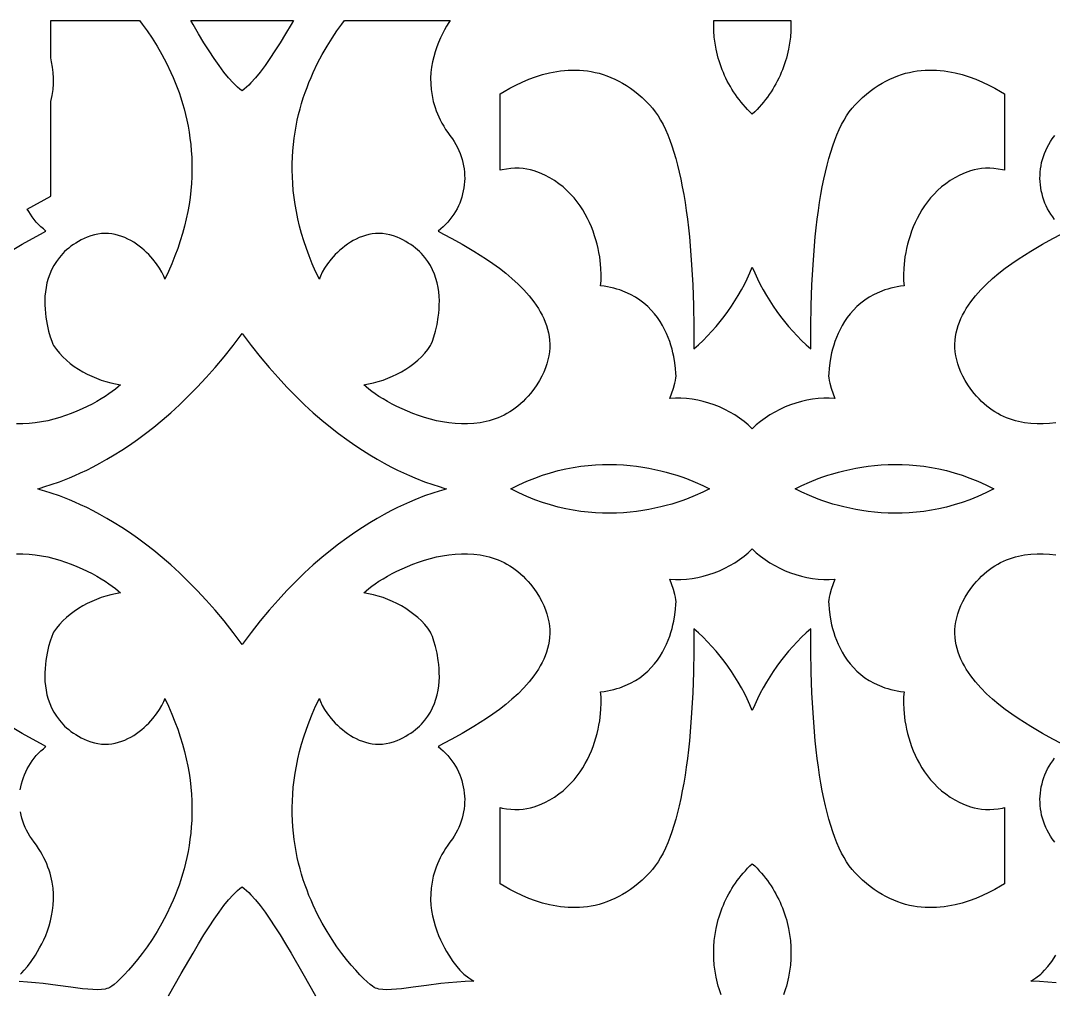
# Model space of a CAD drawing. Extents: x -350 to 350, y -780 to 780.
# Drawn here: x -57.4 to 23.6, y 76.7 to 152.9 of the extents above; entities that cross this region are included whole.
import ezdxf

# ---------------------------------------------------------------- set-up
doc = ezdxf.new("R2010")
doc.units = 0
doc.layers.add('LAYER_1', color=18, linetype='CONTINUOUS')

msp = doc.modelspace()

# ---------------------------------------------------------------- linework, layer by layer
at = {"layer": 'LAYER_1'}
for points in [[(-58.165, 134.875), (-57.244, 135.413), (-56.441, 135.857), (-55.802, 136.204), (-55.374, 136.45), (-55.58, 136.615), (-55.776, 136.789), (-55.961, 136.97), (-56.136, 137.158), (-56.301, 137.354), (-56.454, 137.556), (-56.597, 137.764), (-56.729, 137.978), (-56.836, 138.17), (-55, 139.195), (-55, 146.575), (-54.993, 146.6), (-54.891, 147.07), (-54.823, 147.533), (-54.789, 147.988), (-54.785, 148.434), (-54.809, 148.871), (-54.858, 149.297), (-54.93, 149.711), (-55, 150.016), (-55, 152.937), (-48.037, 152.937), (-47.822, 152.66), (-47.438, 152.132), (-47.052, 151.562), (-46.668, 150.95), (-46.291, 150.297), (-45.925, 149.605), (-45.575, 148.873), (-45.408, 148.493), (-45.246, 148.104), (-45.091, 147.705), (-44.943, 147.298), (-44.803, 146.881), (-44.671, 146.456), (-44.548, 146.021), (-44.434, 145.578), (-44.33, 145.127), (-44.236, 144.667), (-44.154, 144.199), (-44.084, 143.723), (-44.026, 143.239), (-43.98, 142.747), (-43.949, 142.247), (-43.931, 141.739), (-43.929, 141.224), (-43.941, 140.702), (-43.97, 140.172), (-44.015, 139.635), (-44.077, 139.09), (-44.157, 138.539), (-44.255, 137.981), (-44.372, 137.417), (-44.508, 136.845), (-44.664, 136.268), (-44.842, 135.684), (-45.04, 135.093), (-45.26, 134.497), (-45.503, 133.895), (-45.768, 133.286), (-46.058, 132.672), (-46.093, 132.794), (-46.143, 132.927), (-46.281, 133.222), (-46.469, 133.547), (-46.705, 133.892), (-46.985, 134.248), (-47.307, 134.603), (-47.483, 134.778), (-47.668, 134.949), (-47.861, 135.115), (-48.063, 135.274), (-48.274, 135.427), (-48.492, 135.57), (-48.717, 135.704), (-48.95, 135.826), (-49.189, 135.936), (-49.434, 136.033), (-49.685, 136.114), (-49.942, 136.179), (-50.204, 136.227), (-50.471, 136.256), (-50.742, 136.265), (-51.017, 136.253), (-51.296, 136.218), (-51.578, 136.16), (-51.863, 136.077), (-52.151, 135.967), (-52.387, 135.862), (-52.613, 135.75), (-52.829, 135.634), (-53.033, 135.512), (-53.228, 135.386), (-53.413, 135.256), (-53.588, 135.121), (-53.754, 134.982), (-53.91, 134.839), (-54.058, 134.692), (-54.326, 134.389), (-54.561, 134.075), (-54.765, 133.75), (-54.938, 133.416), (-55.083, 133.076), (-55.202, 132.731), (-55.297, 132.383), (-55.369, 132.034), (-55.419, 131.685), (-55.451, 131.339), (-55.465, 130.996), (-55.464, 130.659), (-55.449, 130.329), (-55.421, 130.009), (-55.384, 129.7), (-55.285, 129.122), (-55.167, 128.608), (-55.043, 128.174), (-54.928, 127.834), (-54.837, 127.6), (-54.783, 127.489), (-54.562, 127.178), (-54.32, 126.882), (-54.057, 126.601), (-53.775, 126.336), (-53.477, 126.085), (-53.163, 125.85), (-52.836, 125.631), (-52.496, 125.427), (-52.146, 125.24), (-51.788, 125.069), (-51.422, 124.915), (-51.051, 124.777), (-50.676, 124.657), (-50.299, 124.553), (-49.921, 124.467), (-49.545, 124.398), (-49.723, 124.236), (-49.933, 124.062), (-50.173, 123.88), (-50.44, 123.689), (-50.735, 123.494), (-51.053, 123.296), (-51.395, 123.096), (-51.759, 122.897), (-52.142, 122.702), (-52.543, 122.511), (-52.961, 122.328), (-53.394, 122.153), (-53.84, 121.99), (-54.297, 121.84), (-54.765, 121.706), (-55.24, 121.588), (-55.722, 121.49), (-56.209, 121.413), (-56.699, 121.36), (-57.19, 121.332), (-57.682, 121.332)], [(23.701, 137.354), (23.548, 137.556), (23.405, 137.764), (23.273, 137.978), (23.151, 138.197), (23.041, 138.421), (22.942, 138.649), (22.853, 138.881), (22.776, 139.116), (22.71, 139.355), (22.656, 139.596), (22.612, 139.84), (22.58, 140.085), (22.56, 140.332), (22.551, 140.579), (22.554, 140.827), (22.568, 141.075), (22.594, 141.322), (22.632, 141.569), (22.682, 141.815), (22.743, 142.058), (22.817, 142.3), (22.903, 142.539), (23, 142.775), (23.111, 143.008), (23.233, 143.236), (23.368, 143.461), (23.515, 143.681), (23.704, 143.928)], [(23.793, 121.413), (23.303, 121.36), (22.812, 121.332), (22.32, 121.332), (21.83, 121.361), (21.344, 121.422), (21.103, 121.465), (20.863, 121.517), (20.625, 121.577), (20.388, 121.647), (20.154, 121.726), (19.922, 121.815), (19.693, 121.913), (19.466, 122.022), (19.243, 122.142), (19.022, 122.272), (18.805, 122.413), (18.591, 122.565), (18.381, 122.729), (18.175, 122.905), (17.973, 123.092), (17.776, 123.292), (17.583, 123.504), (17.395, 123.729), (17.133, 124.071), (16.899, 124.41), (16.691, 124.745), (16.508, 125.076), (16.35, 125.405), (16.217, 125.729), (16.107, 126.05), (16.02, 126.367), (15.955, 126.681), (15.911, 126.99), (15.887, 127.296), (15.884, 127.598), (15.899, 127.896), (15.933, 128.19), (15.985, 128.479), (16.053, 128.765), (16.137, 129.047), (16.237, 129.324), (16.352, 129.597), (16.48, 129.865), (16.622, 130.13), (16.776, 130.39), (16.942, 130.645), (17.118, 130.896), (17.306, 131.142), (17.502, 131.383), (17.708, 131.62), (17.921, 131.852), (18.37, 132.302), (18.841, 132.732), (19.331, 133.142), (19.832, 133.531), (20.339, 133.899), (20.846, 134.247), (21.347, 134.572), (21.837, 134.875), (22.758, 135.413), (23.561, 135.857), (24.2, 136.204)], [(-57.682, 111.169), (-57.19, 111.169), (-56.699, 111.141), (-56.209, 111.088), (-55.722, 111.011), (-55.24, 110.913), (-54.765, 110.796), (-54.297, 110.661), (-53.84, 110.511), (-53.394, 110.348), (-52.961, 110.173), (-52.543, 109.99), (-52.142, 109.799), (-51.759, 109.604), (-51.395, 109.405), (-51.053, 109.206), (-50.735, 109.007), (-50.44, 108.812), (-50.173, 108.622), (-49.933, 108.439), (-49.723, 108.265), (-49.545, 108.103), (-49.921, 108.034), (-50.299, 107.948), (-50.676, 107.845), (-51.051, 107.724), (-51.422, 107.586), (-51.788, 107.432), (-52.146, 107.261), (-52.496, 107.074), (-52.836, 106.871), (-53.163, 106.651), (-53.477, 106.416), (-53.775, 106.166), (-54.057, 105.9), (-54.32, 105.619), (-54.562, 105.323), (-54.783, 105.013), (-54.837, 104.901), (-54.928, 104.668), (-55.043, 104.327), (-55.167, 103.893), (-55.285, 103.38), (-55.384, 102.801), (-55.421, 102.492), (-55.449, 102.172), (-55.464, 101.842), (-55.465, 101.505), (-55.451, 101.163), (-55.419, 100.816), (-55.369, 100.467), (-55.297, 100.118), (-55.202, 99.77), (-55.083, 99.425), (-54.938, 99.085), (-54.765, 98.752), (-54.561, 98.427), (-54.326, 98.112), (-54.058, 97.809), (-53.91, 97.662), (-53.754, 97.52), (-53.588, 97.381), (-53.413, 97.246), (-53.228, 97.115), (-53.033, 96.989), (-52.829, 96.867), (-52.613, 96.751), (-52.387, 96.64), (-52.151, 96.534), (-51.863, 96.425), (-51.578, 96.341), (-51.296, 96.283), (-51.017, 96.248), (-50.742, 96.236), (-50.471, 96.245), (-50.204, 96.274), (-49.942, 96.322), (-49.685, 96.387), (-49.434, 96.469), (-49.189, 96.565), (-48.95, 96.675), (-48.717, 96.797), (-48.492, 96.931), (-48.274, 97.075), (-48.063, 97.227), (-47.861, 97.387), (-47.668, 97.553), (-47.483, 97.724), (-47.307, 97.898), (-46.985, 98.254), (-46.705, 98.609), (-46.469, 98.954), (-46.281, 99.279), (-46.143, 99.574), (-46.093, 99.707), (-46.058, 99.829), (-45.768, 99.215), (-45.503, 98.607), (-45.26, 98.004), (-45.04, 97.408), (-44.842, 96.818), (-44.664, 96.234), (-44.508, 95.656), (-44.372, 95.085), (-44.255, 94.52), (-44.157, 93.962), (-44.077, 93.411), (-44.015, 92.867), (-43.97, 92.33), (-43.941, 91.8), (-43.929, 91.277), (-43.931, 90.762), (-43.949, 90.255), (-43.98, 89.755), (-44.026, 89.262), (-44.084, 88.778), (-44.154, 88.302), (-44.236, 87.834), (-44.33, 87.374), (-44.434, 86.923), (-44.548, 86.48), (-44.671, 86.046), (-44.803, 85.62), (-44.943, 85.204), (-45.091, 84.796), (-45.246, 84.397), (-45.408, 84.008), (-45.575, 83.628), (-45.925, 82.897), (-46.291, 82.204), (-46.668, 81.551), (-47.052, 80.939), (-47.438, 80.369), (-47.822, 79.841), (-48.198, 79.357), (-48.561, 78.918), (-48.908, 78.524), (-49.233, 78.176), (-49.532, 77.876), (-49.799, 77.625), (-50.031, 77.423), (-50.222, 77.271), (-50.367, 77.17), (-50.463, 77.122), (-50.593, 77.085), (-50.731, 77.056), (-51.028, 77.017), (-51.356, 77.004), (-51.712, 77.012), (-52.097, 77.038), (-52.511, 77.08), (-53.423, 77.198), (-54.448, 77.34), (-55.582, 77.483), (-56.189, 77.547), (-56.824, 77.603), (-57.485, 77.645)], [(24.2, 96.298), (23.561, 96.644), (22.758, 97.088), (21.837, 97.626), (21.347, 97.93), (20.846, 98.255), (20.339, 98.602), (19.832, 98.97), (19.331, 99.36), (18.841, 99.77), (18.37, 100.2), (17.921, 100.649), (17.708, 100.881), (17.502, 101.118), (17.306, 101.36), (17.118, 101.606), (16.942, 101.856), (16.776, 102.112), (16.622, 102.372), (16.48, 102.636), (16.352, 102.904), (16.237, 103.177), (16.137, 103.455), (16.053, 103.736), (15.985, 104.022), (15.933, 104.312), (15.899, 104.606), (15.884, 104.903), (15.887, 105.205), (15.911, 105.511), (15.955, 105.821), (16.02, 106.134), (16.107, 106.451), (16.217, 106.772), (16.35, 107.097), (16.508, 107.425), (16.691, 107.757), (16.899, 108.092), (17.133, 108.43), (17.395, 108.772), (17.583, 108.997), (17.776, 109.21), (17.973, 109.409), (18.175, 109.597), (18.381, 109.772), (18.591, 109.936), (18.805, 110.088), (19.022, 110.229), (19.243, 110.36), (19.466, 110.479), (19.693, 110.588), (19.922, 110.687), (20.154, 110.775), (20.388, 110.855), (20.625, 110.924), (20.863, 110.985), (21.103, 111.036), (21.344, 111.079), (21.83, 111.14), (22.32, 111.169), (22.812, 111.169), (23.303, 111.141), (23.793, 111.088)], [(-57.39, 92.662), (-57.346, 92.905), (-57.292, 93.146), (-57.226, 93.385), (-57.149, 93.621), (-57.06, 93.853), (-56.961, 94.081), (-56.851, 94.305), (-56.729, 94.524), (-56.597, 94.737), (-56.454, 94.946), (-56.301, 95.148), (-56.136, 95.343), (-55.961, 95.532), (-55.776, 95.713), (-55.58, 95.886), (-55.374, 96.051), (-55.802, 96.298), (-56.441, 96.644), (-57.244, 97.088), (-58.165, 97.626)], [(23.704, 88.573), (23.515, 88.821), (23.368, 89.04), (23.233, 89.265), (23.111, 89.494), (23, 89.726), (22.903, 89.962), (22.817, 90.201), (22.743, 90.443), (22.682, 90.687), (22.632, 90.932), (22.594, 91.179), (22.568, 91.426), (22.554, 91.674), (22.551, 91.922), (22.56, 92.17), (22.58, 92.416), (22.612, 92.662), (22.656, 92.905), (22.71, 93.146), (22.776, 93.385), (22.853, 93.621), (22.942, 93.853), (23.041, 94.081), (23.151, 94.305), (23.273, 94.524), (23.405, 94.737), (23.548, 94.946), (23.701, 95.148)], [(-57.375, 78.219), (-57.273, 78.316), (-57.085, 78.521), (-56.831, 78.827), (-56.531, 79.226), (-56.204, 79.712), (-56.036, 79.986), (-55.87, 80.278), (-55.706, 80.589), (-55.548, 80.917), (-55.398, 81.262), (-55.259, 81.623), (-55.133, 81.998), (-55.023, 82.388), (-54.93, 82.79), (-54.858, 83.205), (-54.809, 83.631), (-54.785, 84.067), (-54.789, 84.513), (-54.823, 84.968), (-54.891, 85.431), (-54.993, 85.901), (-55.058, 86.138), (-55.133, 86.377), (-55.219, 86.617), (-55.314, 86.859), (-55.42, 87.101), (-55.537, 87.345), (-55.665, 87.589), (-55.805, 87.834), (-55.957, 88.08), (-56.121, 88.327), (-56.298, 88.573), (-56.487, 88.821), (-56.634, 89.04), (-56.769, 89.265), (-56.891, 89.494), (-57.002, 89.726), (-57.099, 89.962), (-57.185, 90.201), (-57.259, 90.443), (-57.32, 90.687), (-57.37, 90.932)], [(-2.448, 76.602), (-2.528, 76.83), (-2.602, 77.06), (-2.67, 77.291), (-2.732, 77.523), (-2.788, 77.756), (-2.838, 77.991), (-2.921, 78.463), (-2.98, 78.937), (-3.015, 79.414), (-3.027, 79.892), (-3.015, 80.369), (-2.98, 80.846), (-2.921, 81.321), (-2.838, 81.793), (-2.732, 82.261), (-2.67, 82.493), (-2.602, 82.724), (-2.528, 82.953), (-2.448, 83.181), (-2.362, 83.408), (-2.271, 83.632), (-2.173, 83.854), (-2.07, 84.075), (-1.96, 84.293), (-1.845, 84.509), (-1.724, 84.723), (-1.597, 84.934), (-1.464, 85.142), (-1.325, 85.348), (-1.18, 85.551), (-1.029, 85.75), (-0.872, 85.947), (-0.71, 86.14), (-0.541, 86.33), (-0.367, 86.517), (-0.187, 86.7), (0, 86.879), (0.187, 86.7), (0.367, 86.517), (0.541, 86.33), (0.71, 86.14), (0.872, 85.947), (1.029, 85.75), (1.18, 85.551), (1.325, 85.348), (1.464, 85.142), (1.597, 84.934), (1.724, 84.723), (1.845, 84.509), (1.96, 84.293), (2.07, 84.075), (2.173, 83.854), (2.271, 83.632), (2.362, 83.408), (2.448, 83.181), (2.528, 82.953), (2.602, 82.724), (2.67, 82.493), (2.732, 82.261), (2.838, 81.793), (2.921, 81.321), (2.98, 80.846), (3.015, 80.369), (3.027, 79.892), (3.015, 79.414), (2.98, 78.937), (2.921, 78.463), (2.838, 77.991), (2.788, 77.756), (2.732, 77.523), (2.67, 77.291), (2.602, 77.06), (2.528, 76.83), (2.448, 76.602)], [(-45.761, 76.513), (-44.769, 78.268), (-43.848, 79.866), (-43.412, 80.602), (-42.99, 81.294), (-42.581, 81.94), (-42.184, 82.539), (-41.799, 83.09), (-41.424, 83.591), (-41.058, 84.04), (-40.699, 84.436), (-40.523, 84.614), (-40.348, 84.778), (-40.174, 84.928), (-40.001, 85.064), (-39.828, 84.928), (-39.654, 84.778), (-39.479, 84.614), (-39.303, 84.436), (-38.944, 84.04), (-38.578, 83.591), (-38.203, 83.09), (-37.818, 82.539), (-37.421, 81.94), (-37.012, 81.294), (-36.59, 80.602), (-36.154, 79.866), (-35.233, 78.268), (-34.241, 76.513)], [(23.813, 77.547), (23.178, 77.603), (22.517, 77.645), (21.83, 77.673), (22.234, 77.94), (22.627, 78.219), (22.729, 78.316), (22.917, 78.521), (23.171, 78.827), (23.471, 79.226), (23.798, 79.712)]]:
    msp.add_lwpolyline(points, dxfattribs=at)
for points in [[(-36.154, 152.635), (-36.59, 151.9), (-37.012, 151.208), (-37.421, 150.562), (-37.818, 149.962), (-38.203, 149.411), (-38.578, 148.911), (-38.944, 148.461), (-39.303, 148.065), (-39.479, 147.887), (-39.654, 147.723), (-39.828, 147.573), (-40.001, 147.438), (-40.174, 147.573), (-40.348, 147.723), (-40.523, 147.887), (-40.699, 148.065), (-41.058, 148.461), (-41.424, 148.911), (-41.799, 149.411), (-42.184, 149.962), (-42.581, 150.562), (-42.99, 151.208), (-43.412, 151.9), (-43.848, 152.635), (-44.022, 152.937), (-35.98, 152.937)], [(-23.798, 152.789), (-23.966, 152.516), (-24.132, 152.223), (-24.296, 151.912), (-24.454, 151.584), (-24.604, 151.239), (-24.743, 150.878), (-24.869, 150.503), (-24.979, 150.114), (-25.072, 149.711), (-25.144, 149.297), (-25.193, 148.871), (-25.217, 148.434), (-25.213, 147.988), (-25.179, 147.533), (-25.111, 147.07), (-25.009, 146.6), (-24.944, 146.363), (-24.869, 146.124), (-24.783, 145.884), (-24.688, 145.643), (-24.582, 145.4), (-24.465, 145.157), (-24.337, 144.912), (-24.197, 144.667), (-24.045, 144.421), (-23.881, 144.175), (-23.704, 143.928), (-23.515, 143.681), (-23.368, 143.461), (-23.233, 143.236), (-23.111, 143.008), (-23, 142.775), (-22.903, 142.539), (-22.817, 142.3), (-22.743, 142.058), (-22.682, 141.815), (-22.632, 141.569), (-22.594, 141.322), (-22.568, 141.075), (-22.554, 140.827), (-22.551, 140.579), (-22.56, 140.332), (-22.58, 140.085), (-22.612, 139.84), (-22.656, 139.596), (-22.71, 139.355), (-22.776, 139.116), (-22.853, 138.881), (-22.942, 138.649), (-23.041, 138.421), (-23.151, 138.197), (-23.273, 137.978), (-23.405, 137.764), (-23.548, 137.556), (-23.701, 137.354), (-23.866, 137.158), (-24.041, 136.97), (-24.226, 136.789), (-24.422, 136.615), (-24.628, 136.45), (-24.2, 136.204), (-23.561, 135.857), (-22.758, 135.413), (-21.837, 134.875), (-21.347, 134.572), (-20.846, 134.247), (-20.339, 133.899), (-19.832, 133.531), (-19.331, 133.142), (-18.841, 132.732), (-18.37, 132.302), (-17.921, 131.852), (-17.708, 131.62), (-17.502, 131.383), (-17.306, 131.142), (-17.118, 130.896), (-16.942, 130.645), (-16.776, 130.39), (-16.622, 130.13), (-16.48, 129.865), (-16.352, 129.597), (-16.237, 129.324), (-16.137, 129.047), (-16.053, 128.765), (-15.985, 128.479), (-15.933, 128.19), (-15.899, 127.896), (-15.884, 127.598), (-15.887, 127.296), (-15.911, 126.99), (-15.955, 126.681), (-16.02, 126.367), (-16.107, 126.05), (-16.217, 125.729), (-16.35, 125.405), (-16.508, 125.076), (-16.691, 124.745), (-16.899, 124.41), (-17.133, 124.071), (-17.395, 123.729), (-17.583, 123.504), (-17.776, 123.292), (-17.973, 123.092), (-18.175, 122.905), (-18.381, 122.729), (-18.591, 122.565), (-18.805, 122.413), (-19.022, 122.272), (-19.243, 122.142), (-19.466, 122.022), (-19.693, 121.913), (-19.922, 121.815), (-20.154, 121.726), (-20.388, 121.647), (-20.625, 121.577), (-20.863, 121.517), (-21.103, 121.465), (-21.344, 121.422), (-21.83, 121.361), (-22.32, 121.332), (-22.812, 121.332), (-23.303, 121.36), (-23.793, 121.413), (-24.28, 121.49), (-24.762, 121.588), (-25.237, 121.706), (-25.705, 121.84), (-26.162, 121.99), (-26.608, 122.153), (-27.041, 122.328), (-27.459, 122.511), (-27.86, 122.702), (-28.243, 122.897), (-28.607, 123.096), (-28.949, 123.296), (-29.267, 123.494), (-29.562, 123.689), (-29.829, 123.88), (-30.069, 124.062), (-30.279, 124.236), (-30.457, 124.398), (-30.081, 124.467), (-29.703, 124.553), (-29.326, 124.657), (-28.951, 124.777), (-28.58, 124.915), (-28.214, 125.069), (-27.856, 125.24), (-27.506, 125.427), (-27.166, 125.631), (-26.839, 125.85), (-26.525, 126.085), (-26.227, 126.336), (-25.945, 126.601), (-25.682, 126.882), (-25.44, 127.178), (-25.219, 127.489), (-25.165, 127.6), (-25.074, 127.834), (-24.959, 128.174), (-24.835, 128.608), (-24.717, 129.122), (-24.618, 129.7), (-24.581, 130.009), (-24.553, 130.329), (-24.538, 130.659), (-24.537, 130.996), (-24.551, 131.339), (-24.583, 131.685), (-24.633, 132.034), (-24.705, 132.383), (-24.8, 132.731), (-24.919, 133.076), (-25.064, 133.416), (-25.237, 133.75), (-25.441, 134.075), (-25.676, 134.389), (-25.944, 134.692), (-26.092, 134.839), (-26.248, 134.982), (-26.414, 135.121), (-26.589, 135.256), (-26.774, 135.386), (-26.969, 135.512), (-27.173, 135.634), (-27.389, 135.75), (-27.615, 135.862), (-27.851, 135.967), (-28.139, 136.077), (-28.424, 136.16), (-28.706, 136.218), (-28.985, 136.253), (-29.26, 136.265), (-29.531, 136.256), (-29.798, 136.227), (-30.06, 136.179), (-30.317, 136.114), (-30.568, 136.033), (-30.813, 135.936), (-31.052, 135.826), (-31.285, 135.704), (-31.51, 135.57), (-31.728, 135.427), (-31.939, 135.274), (-32.141, 135.115), (-32.334, 134.949), (-32.519, 134.778), (-32.695, 134.603), (-33.017, 134.248), (-33.297, 133.892), (-33.533, 133.547), (-33.721, 133.222), (-33.859, 132.927), (-33.909, 132.794), (-33.944, 132.672), (-34.234, 133.286), (-34.499, 133.895), (-34.742, 134.497), (-34.962, 135.093), (-35.16, 135.684), (-35.338, 136.268), (-35.494, 136.845), (-35.63, 137.417), (-35.747, 137.981), (-35.845, 138.539), (-35.925, 139.09), (-35.987, 139.635), (-36.032, 140.172), (-36.061, 140.702), (-36.073, 141.224), (-36.071, 141.739), (-36.053, 142.247), (-36.022, 142.747), (-35.976, 143.239), (-35.918, 143.723), (-35.848, 144.199), (-35.766, 144.667), (-35.672, 145.127), (-35.568, 145.578), (-35.454, 146.021), (-35.331, 146.456), (-35.199, 146.881), (-35.059, 147.298), (-34.911, 147.705), (-34.756, 148.104), (-34.594, 148.493), (-34.427, 148.873), (-34.077, 149.605), (-33.711, 150.297), (-33.334, 150.95), (-32.95, 151.562), (-32.564, 152.132), (-32.18, 152.66), (-31.965, 152.937), (-23.699, 152.937)], [(3.027, 152.61), (3.015, 152.132), (2.98, 151.655), (2.921, 151.18), (2.838, 150.709), (2.732, 150.241), (2.67, 150.008), (2.602, 149.777), (2.528, 149.548), (2.448, 149.32), (2.362, 149.094), (2.271, 148.869), (2.173, 148.647), (2.07, 148.426), (1.96, 148.208), (1.845, 147.992), (1.724, 147.779), (1.597, 147.568), (1.464, 147.359), (1.325, 147.154), (1.18, 146.951), (1.029, 146.751), (0.872, 146.554), (0.71, 146.361), (0.541, 146.171), (0.367, 145.985), (0.187, 145.802), (0, 145.623), (-0.187, 145.802), (-0.367, 145.985), (-0.541, 146.171), (-0.71, 146.361), (-0.872, 146.554), (-1.029, 146.751), (-1.18, 146.951), (-1.325, 147.154), (-1.464, 147.359), (-1.597, 147.568), (-1.724, 147.779), (-1.845, 147.992), (-1.96, 148.208), (-2.07, 148.426), (-2.173, 148.647), (-2.271, 148.869), (-2.362, 149.094), (-2.448, 149.32), (-2.528, 149.548), (-2.602, 149.777), (-2.67, 150.008), (-2.732, 150.241), (-2.838, 150.709), (-2.921, 151.18), (-2.98, 151.655), (-3.015, 152.132), (-3.027, 152.61), (-3.019, 152.937), (3.019, 152.937)], [(14.142, 149.067), (14.44, 149.055), (14.736, 149.033), (15.029, 149.001), (15.32, 148.959), (15.609, 148.909), (15.894, 148.849), (16.455, 148.707), (17.001, 148.536), (17.531, 148.34), (18.044, 148.124), (18.538, 147.891), (19.01, 147.645), (19.46, 147.391), (19.766, 147.204), (19.766, 141.232), (19.618, 141.261), (19.276, 141.313), (18.938, 141.348), (18.607, 141.366), (18.284, 141.366), (17.971, 141.347), (17.67, 141.308), (17.382, 141.25), (17.108, 141.171), (16.673, 141.009), (16.262, 140.826), (15.872, 140.623), (15.505, 140.4), (15.159, 140.161), (14.834, 139.905), (14.529, 139.635), (14.245, 139.351), (13.979, 139.055), (13.732, 138.749), (13.503, 138.434), (13.292, 138.111), (13.098, 137.782), (12.92, 137.447), (12.758, 137.11), (12.611, 136.77), (12.479, 136.429), (12.362, 136.088), (12.258, 135.75), (12.167, 135.415), (12.088, 135.084), (12.022, 134.76), (11.967, 134.443), (11.923, 134.135), (11.865, 133.551), (11.844, 133.018), (11.856, 132.549), (11.895, 132.154), (11.625, 132.12), (11.363, 132.078), (11.109, 132.028), (10.863, 131.97), (10.625, 131.906), (10.395, 131.835), (9.958, 131.672), (9.55, 131.486), (9.171, 131.277), (8.819, 131.048), (8.494, 130.801), (8.195, 130.537), (7.92, 130.261), (7.669, 129.972), (7.44, 129.674), (7.232, 129.368), (7.045, 129.057), (6.877, 128.743), (6.727, 128.428), (6.595, 128.113), (6.479, 127.802), (6.379, 127.496), (6.292, 127.197), (6.219, 126.908), (6.157, 126.63), (6.067, 126.118), (6.014, 125.677), (5.988, 125.325), (5.982, 125.078), (5.988, 124.954), (6.024, 124.745), (6.07, 124.539), (6.185, 124.13), (6.467, 123.329), (6.035, 123.353), (5.599, 123.351), (5.159, 123.324), (4.719, 123.272), (4.279, 123.196), (3.842, 123.097), (3.409, 122.975), (2.982, 122.83), (2.563, 122.664), (2.154, 122.478), (1.756, 122.271), (1.371, 122.044), (1.002, 121.799), (0.649, 121.536), (0.314, 121.255), (0, 120.957), (-0.314, 121.255), (-0.649, 121.536), (-1.002, 121.799), (-1.371, 122.044), (-1.756, 122.271), (-2.154, 122.478), (-2.563, 122.664), (-2.982, 122.83), (-3.409, 122.975), (-3.842, 123.097), (-4.279, 123.196), (-4.719, 123.272), (-5.159, 123.324), (-5.599, 123.351), (-6.035, 123.353), (-6.467, 123.329), (-6.185, 124.13), (-6.07, 124.539), (-6.024, 124.745), (-5.988, 124.954), (-5.982, 125.078), (-5.988, 125.325), (-6.014, 125.677), (-6.067, 126.118), (-6.157, 126.63), (-6.219, 126.908), (-6.292, 127.197), (-6.379, 127.496), (-6.479, 127.802), (-6.595, 128.113), (-6.727, 128.428), (-6.877, 128.743), (-7.045, 129.057), (-7.232, 129.368), (-7.44, 129.674), (-7.669, 129.972), (-7.92, 130.261), (-8.195, 130.537), (-8.494, 130.801), (-8.819, 131.048), (-9.171, 131.277), (-9.55, 131.486), (-9.958, 131.672), (-10.395, 131.835), (-10.625, 131.906), (-10.863, 131.97), (-11.109, 132.028), (-11.363, 132.078), (-11.625, 132.12), (-11.895, 132.154), (-11.856, 132.549), (-11.844, 133.018), (-11.865, 133.551), (-11.923, 134.135), (-11.967, 134.443), (-12.022, 134.76), (-12.088, 135.084), (-12.167, 135.415), (-12.258, 135.75), (-12.362, 136.088), (-12.479, 136.429), (-12.611, 136.77), (-12.758, 137.11), (-12.92, 137.447), (-13.098, 137.782), (-13.292, 138.111), (-13.503, 138.434), (-13.732, 138.749), (-13.979, 139.055), (-14.245, 139.351), (-14.529, 139.635), (-14.834, 139.905), (-15.159, 140.161), (-15.505, 140.4), (-15.872, 140.623), (-16.262, 140.826), (-16.673, 141.009), (-17.108, 141.171), (-17.382, 141.25), (-17.67, 141.308), (-17.971, 141.347), (-18.284, 141.366), (-18.607, 141.366), (-18.938, 141.348), (-19.276, 141.313), (-19.618, 141.261), (-19.766, 141.232), (-19.766, 147.204), (-19.46, 147.391), (-19.01, 147.645), (-18.538, 147.891), (-18.044, 148.124), (-17.531, 148.34), (-17.001, 148.536), (-16.455, 148.707), (-15.894, 148.849), (-15.609, 148.909), (-15.32, 148.959), (-15.029, 149.001), (-14.736, 149.033), (-14.44, 149.055), (-14.142, 149.067), (-13.842, 149.067), (-13.54, 149.056), (-13.237, 149.033), (-12.933, 148.998), (-12.627, 148.949), (-12.32, 148.887), (-12.013, 148.811), (-11.705, 148.721), (-11.397, 148.615), (-11.089, 148.494), (-10.781, 148.357), (-10.473, 148.204), (-10.166, 148.034), (-9.859, 147.846), (-9.554, 147.641), (-9.249, 147.417), (-8.946, 147.174), (-8.644, 146.912), (-8.345, 146.63), (-8.047, 146.327), (-7.821, 146.072), (-7.604, 145.79), (-7.394, 145.483), (-7.193, 145.15), (-6.999, 144.792), (-6.813, 144.409), (-6.636, 144.002), (-6.466, 143.572), (-6.303, 143.118), (-6.149, 142.641), (-6.001, 142.142), (-5.862, 141.62), (-5.73, 141.077), (-5.605, 140.513), (-5.488, 139.928), (-5.379, 139.322), (-5.276, 138.697), (-5.181, 138.052), (-5.093, 137.388), (-5.012, 136.705), (-4.938, 136.005), (-4.871, 135.286), (-4.759, 133.796), (-4.674, 132.241), (-4.615, 130.623), (-4.584, 128.945), (-4.579, 127.211), (-4.213, 127.541), (-3.856, 127.883), (-3.509, 128.236), (-3.171, 128.6), (-2.844, 128.974), (-2.526, 129.357), (-2.22, 129.75), (-1.924, 130.152), (-1.64, 130.561), (-1.368, 130.979), (-1.107, 131.403), (-0.86, 131.835), (-0.625, 132.272), (-0.403, 132.715), (-0.195, 133.164), (0, 133.617), (0.195, 133.164), (0.403, 132.715), (0.625, 132.272), (0.86, 131.835), (1.107, 131.403), (1.368, 130.979), (1.64, 130.561), (1.924, 130.152), (2.22, 129.75), (2.526, 129.357), (2.844, 128.974), (3.171, 128.6), (3.509, 128.236), (3.856, 127.883), (4.213, 127.541), (4.579, 127.211), (4.584, 128.945), (4.615, 130.623), (4.674, 132.241), (4.759, 133.796), (4.871, 135.286), (4.938, 136.005), (5.012, 136.705), (5.093, 137.388), (5.181, 138.052), (5.276, 138.697), (5.379, 139.322), (5.488, 139.928), (5.605, 140.513), (5.73, 141.077), (5.862, 141.62), (6.001, 142.142), (6.149, 142.641), (6.303, 143.118), (6.466, 143.572), (6.636, 144.002), (6.813, 144.409), (6.999, 144.792), (7.193, 145.15), (7.394, 145.483), (7.604, 145.79), (7.821, 146.072), (8.047, 146.327), (8.345, 146.63), (8.644, 146.912), (8.946, 147.174), (9.249, 147.417), (9.554, 147.641), (9.859, 147.846), (10.166, 148.034), (10.473, 148.204), (10.781, 148.357), (11.089, 148.494), (11.397, 148.615), (11.705, 148.721), (12.013, 148.811), (12.32, 148.887), (12.627, 148.949), (12.933, 148.998), (13.237, 149.033), (13.54, 149.056), (13.842, 149.067)], [(-39.295, 127.495), (-38.589, 126.603), (-37.884, 125.76), (-37.18, 124.963), (-36.481, 124.212), (-35.786, 123.505), (-35.097, 122.841), (-34.416, 122.218), (-33.744, 121.635), (-33.082, 121.091), (-32.432, 120.585), (-31.795, 120.115), (-31.173, 119.679), (-30.566, 119.277), (-29.978, 118.908), (-29.408, 118.569), (-28.858, 118.259), (-28.329, 117.978), (-27.824, 117.724), (-27.343, 117.495), (-26.888, 117.29), (-26.459, 117.108), (-25.69, 116.808), (-25.046, 116.582), (-24.539, 116.422), (-24.179, 116.316), (-23.978, 116.251), (-24.179, 116.185), (-24.539, 116.079), (-25.046, 115.919), (-25.69, 115.694), (-26.459, 115.393), (-26.888, 115.211), (-27.343, 115.007), (-27.824, 114.778), (-28.329, 114.523), (-28.858, 114.242), (-29.408, 113.933), (-29.978, 113.594), (-30.566, 113.224), (-31.173, 112.822), (-31.795, 112.387), (-32.432, 111.917), (-33.082, 111.41), (-33.744, 110.866), (-34.416, 110.284), (-35.097, 109.661), (-35.786, 108.996), (-36.481, 108.289), (-37.18, 107.538), (-37.884, 106.741), (-38.589, 105.898), (-39.295, 105.006), (-40.001, 104.065), (-40.707, 105.006), (-41.413, 105.898), (-42.118, 106.741), (-42.822, 107.538), (-43.521, 108.289), (-44.216, 108.996), (-44.905, 109.661), (-45.586, 110.284), (-46.258, 110.866), (-46.92, 111.41), (-47.57, 111.917), (-48.207, 112.387), (-48.829, 112.822), (-49.436, 113.224), (-50.024, 113.594), (-50.594, 113.933), (-51.144, 114.242), (-51.673, 114.523), (-52.178, 114.778), (-52.659, 115.007), (-53.114, 115.211), (-53.543, 115.393), (-54.312, 115.694), (-54.956, 115.919), (-55.463, 116.079), (-55.823, 116.185), (-56.024, 116.251), (-55.823, 116.316), (-55.463, 116.422), (-54.956, 116.582), (-54.312, 116.808), (-53.543, 117.108), (-53.114, 117.29), (-52.659, 117.495), (-52.178, 117.724), (-51.673, 117.978), (-51.144, 118.259), (-50.594, 118.569), (-50.024, 118.908), (-49.436, 119.277), (-48.829, 119.679), (-48.207, 120.115), (-47.57, 120.585), (-46.92, 121.091), (-46.258, 121.635), (-45.586, 122.218), (-44.905, 122.841), (-44.216, 123.505), (-43.521, 124.212), (-42.822, 124.963), (-42.118, 125.76), (-41.413, 126.603), (-40.707, 127.495), (-40.001, 128.436)], [(-10.642, 118.15), (-10.11, 118.122), (-9.589, 118.078), (-9.081, 118.02), (-8.586, 117.949), (-8.103, 117.866), (-7.635, 117.772), (-7.182, 117.669), (-6.744, 117.558), (-6.322, 117.439), (-5.917, 117.315), (-5.529, 117.186), (-5.16, 117.054), (-4.477, 116.783), (-3.874, 116.513), (-3.356, 116.251), (-3.874, 115.988), (-4.477, 115.718), (-5.16, 115.448), (-5.529, 115.315), (-5.917, 115.186), (-6.322, 115.062), (-6.744, 114.944), (-7.182, 114.832), (-7.635, 114.729), (-8.103, 114.636), (-8.586, 114.553), (-9.081, 114.482), (-9.589, 114.424), (-10.11, 114.38), (-10.642, 114.351), (-11.184, 114.34), (-11.737, 114.346), (-12.299, 114.371), (-12.87, 114.417), (-13.449, 114.483), (-14.036, 114.573), (-14.63, 114.686), (-15.229, 114.825), (-15.834, 114.989), (-16.445, 115.181), (-17.059, 115.402), (-17.677, 115.652), (-18.298, 115.934), (-18.921, 116.251), (-18.298, 116.567), (-17.677, 116.849), (-17.059, 117.099), (-16.445, 117.32), (-15.834, 117.512), (-15.229, 117.677), (-14.63, 117.815), (-14.036, 117.928), (-13.449, 118.018), (-12.87, 118.085), (-12.299, 118.13), (-11.737, 118.155), (-11.184, 118.162)], [(11.737, 118.155), (12.299, 118.13), (12.87, 118.085), (13.449, 118.018), (14.036, 117.928), (14.63, 117.815), (15.229, 117.677), (15.834, 117.512), (16.445, 117.32), (17.059, 117.099), (17.677, 116.849), (18.298, 116.567), (18.921, 116.251), (18.298, 115.934), (17.677, 115.652), (17.059, 115.402), (16.445, 115.181), (15.834, 114.989), (15.229, 114.825), (14.63, 114.686), (14.036, 114.573), (13.449, 114.483), (12.87, 114.417), (12.299, 114.371), (11.737, 114.346), (11.184, 114.34), (10.642, 114.351), (10.11, 114.38), (9.589, 114.424), (9.081, 114.482), (8.586, 114.553), (8.103, 114.636), (7.635, 114.729), (7.182, 114.832), (6.744, 114.944), (6.322, 115.062), (5.917, 115.186), (5.529, 115.315), (5.16, 115.448), (4.477, 115.718), (3.874, 115.988), (3.356, 116.251), (3.874, 116.513), (4.477, 116.783), (5.16, 117.054), (5.529, 117.186), (5.917, 117.315), (6.322, 117.439), (6.744, 117.558), (7.182, 117.669), (7.635, 117.772), (8.103, 117.866), (8.586, 117.949), (9.081, 118.02), (9.589, 118.078), (10.11, 118.122), (10.642, 118.15), (11.184, 118.162)], [(-21.83, 111.14), (-21.344, 111.079), (-21.103, 111.036), (-20.863, 110.985), (-20.625, 110.924), (-20.388, 110.855), (-20.154, 110.775), (-19.922, 110.687), (-19.693, 110.588), (-19.466, 110.479), (-19.243, 110.36), (-19.022, 110.229), (-18.805, 110.088), (-18.591, 109.936), (-18.381, 109.772), (-18.175, 109.597), (-17.973, 109.409), (-17.776, 109.21), (-17.583, 108.997), (-17.395, 108.772), (-17.133, 108.43), (-16.899, 108.092), (-16.691, 107.757), (-16.508, 107.425), (-16.35, 107.097), (-16.217, 106.772), (-16.107, 106.451), (-16.02, 106.134), (-15.955, 105.821), (-15.911, 105.511), (-15.887, 105.205), (-15.884, 104.903), (-15.899, 104.606), (-15.933, 104.312), (-15.985, 104.022), (-16.053, 103.736), (-16.137, 103.455), (-16.237, 103.177), (-16.352, 102.904), (-16.48, 102.636), (-16.622, 102.372), (-16.776, 102.112), (-16.942, 101.856), (-17.118, 101.606), (-17.306, 101.36), (-17.502, 101.118), (-17.708, 100.881), (-17.921, 100.649), (-18.37, 100.2), (-18.841, 99.77), (-19.331, 99.36), (-19.832, 98.97), (-20.339, 98.602), (-20.846, 98.255), (-21.347, 97.93), (-21.837, 97.626), (-22.758, 97.088), (-23.561, 96.644), (-24.2, 96.298), (-24.628, 96.051), (-24.422, 95.886), (-24.226, 95.713), (-24.041, 95.532), (-23.866, 95.343), (-23.701, 95.148), (-23.548, 94.946), (-23.405, 94.737), (-23.273, 94.524), (-23.151, 94.305), (-23.041, 94.081), (-22.942, 93.853), (-22.853, 93.621), (-22.776, 93.385), (-22.71, 93.146), (-22.656, 92.905), (-22.612, 92.662), (-22.58, 92.416), (-22.56, 92.17), (-22.551, 91.922), (-22.554, 91.674), (-22.568, 91.426), (-22.594, 91.179), (-22.632, 90.932), (-22.682, 90.687), (-22.743, 90.443), (-22.817, 90.201), (-22.903, 89.962), (-23, 89.726), (-23.111, 89.494), (-23.233, 89.265), (-23.368, 89.04), (-23.515, 88.821), (-23.704, 88.573), (-23.881, 88.327), (-24.045, 88.08), (-24.197, 87.834), (-24.337, 87.589), (-24.465, 87.345), (-24.582, 87.101), (-24.688, 86.859), (-24.783, 86.617), (-24.869, 86.377), (-24.944, 86.138), (-25.009, 85.901), (-25.111, 85.431), (-25.179, 84.968), (-25.213, 84.513), (-25.217, 84.067), (-25.193, 83.631), (-25.144, 83.205), (-25.072, 82.79), (-24.979, 82.388), (-24.869, 81.998), (-24.743, 81.623), (-24.604, 81.262), (-24.454, 80.917), (-24.296, 80.589), (-24.132, 80.278), (-23.966, 79.986), (-23.798, 79.712), (-23.471, 79.226), (-23.171, 78.827), (-22.917, 78.521), (-22.729, 78.316), (-22.627, 78.219), (-22.234, 77.94), (-21.83, 77.673), (-22.517, 77.645), (-23.178, 77.603), (-23.813, 77.547), (-24.42, 77.483), (-25.554, 77.34), (-26.579, 77.198), (-27.491, 77.08), (-27.905, 77.038), (-28.29, 77.012), (-28.646, 77.004), (-28.974, 77.017), (-29.271, 77.056), (-29.409, 77.085), (-29.539, 77.122), (-29.635, 77.17), (-29.78, 77.271), (-29.971, 77.423), (-30.203, 77.625), (-30.47, 77.876), (-30.769, 78.176), (-31.094, 78.524), (-31.441, 78.918), (-31.804, 79.357), (-32.18, 79.841), (-32.564, 80.369), (-32.95, 80.939), (-33.334, 81.551), (-33.711, 82.204), (-34.077, 82.897), (-34.427, 83.628), (-34.594, 84.008), (-34.756, 84.397), (-34.911, 84.796), (-35.059, 85.204), (-35.199, 85.62), (-35.331, 86.046), (-35.454, 86.48), (-35.568, 86.923), (-35.672, 87.374), (-35.766, 87.834), (-35.848, 88.302), (-35.918, 88.778), (-35.976, 89.262), (-36.022, 89.755), (-36.053, 90.255), (-36.071, 90.762), (-36.073, 91.277), (-36.061, 91.8), (-36.032, 92.33), (-35.987, 92.867), (-35.925, 93.411), (-35.845, 93.962), (-35.747, 94.52), (-35.63, 95.085), (-35.494, 95.656), (-35.338, 96.234), (-35.16, 96.818), (-34.962, 97.408), (-34.742, 98.004), (-34.499, 98.607), (-34.234, 99.215), (-33.944, 99.829), (-33.909, 99.707), (-33.859, 99.574), (-33.721, 99.279), (-33.533, 98.954), (-33.297, 98.609), (-33.017, 98.254), (-32.695, 97.898), (-32.519, 97.724), (-32.334, 97.553), (-32.141, 97.387), (-31.939, 97.227), (-31.728, 97.075), (-31.51, 96.931), (-31.285, 96.797), (-31.052, 96.675), (-30.813, 96.565), (-30.568, 96.469), (-30.317, 96.387), (-30.06, 96.322), (-29.798, 96.274), (-29.531, 96.245), (-29.26, 96.236), (-28.985, 96.248), (-28.706, 96.283), (-28.424, 96.341), (-28.139, 96.425), (-27.851, 96.534), (-27.615, 96.64), (-27.389, 96.751), (-27.173, 96.867), (-26.969, 96.989), (-26.774, 97.115), (-26.589, 97.246), (-26.414, 97.381), (-26.248, 97.52), (-26.092, 97.662), (-25.944, 97.809), (-25.676, 98.112), (-25.441, 98.427), (-25.237, 98.752), (-25.064, 99.085), (-24.919, 99.425), (-24.8, 99.77), (-24.705, 100.118), (-24.633, 100.467), (-24.583, 100.816), (-24.551, 101.163), (-24.537, 101.505), (-24.538, 101.842), (-24.553, 102.172), (-24.581, 102.492), (-24.618, 102.801), (-24.717, 103.38), (-24.835, 103.893), (-24.959, 104.327), (-25.074, 104.668), (-25.165, 104.901), (-25.219, 105.013), (-25.44, 105.323), (-25.682, 105.619), (-25.945, 105.9), (-26.227, 106.166), (-26.525, 106.416), (-26.839, 106.651), (-27.166, 106.871), (-27.506, 107.074), (-27.856, 107.261), (-28.214, 107.432), (-28.58, 107.586), (-28.951, 107.724), (-29.326, 107.845), (-29.703, 107.948), (-30.081, 108.034), (-30.457, 108.103), (-30.279, 108.265), (-30.069, 108.439), (-29.829, 108.622), (-29.562, 108.812), (-29.267, 109.007), (-28.949, 109.206), (-28.607, 109.405), (-28.243, 109.604), (-27.86, 109.799), (-27.459, 109.99), (-27.041, 110.173), (-26.608, 110.348), (-26.162, 110.511), (-25.705, 110.661), (-25.237, 110.796), (-24.762, 110.913), (-24.28, 111.011), (-23.793, 111.088), (-23.303, 111.141), (-22.812, 111.169), (-22.32, 111.169)], [(0.314, 111.247), (0.649, 110.966), (1.002, 110.702), (1.371, 110.457), (1.756, 110.231), (2.154, 110.024), (2.563, 109.837), (2.982, 109.671), (3.409, 109.527), (3.842, 109.405), (4.279, 109.305), (4.719, 109.229), (5.159, 109.177), (5.599, 109.15), (6.035, 109.148), (6.467, 109.173), (6.185, 108.371), (6.07, 107.963), (6.024, 107.756), (5.988, 107.548), (5.982, 107.423), (5.988, 107.176), (6.014, 106.824), (6.067, 106.384), (6.157, 105.871), (6.219, 105.593), (6.292, 105.304), (6.379, 105.005), (6.479, 104.699), (6.595, 104.388), (6.727, 104.074), (6.877, 103.758), (7.045, 103.444), (7.232, 103.133), (7.44, 102.828), (7.669, 102.529), (7.92, 102.241), (8.195, 101.964), (8.494, 101.701), (8.819, 101.454), (9.171, 101.225), (9.55, 101.016), (9.958, 100.829), (10.395, 100.667), (10.625, 100.595), (10.863, 100.531), (11.109, 100.474), (11.363, 100.424), (11.625, 100.382), (11.895, 100.347), (11.856, 99.952), (11.844, 99.483), (11.865, 98.951), (11.923, 98.367), (11.967, 98.059), (12.022, 97.742), (12.088, 97.417), (12.167, 97.087), (12.258, 96.752), (12.362, 96.413), (12.479, 96.073), (12.611, 95.732), (12.758, 95.392), (12.92, 95.054), (13.098, 94.72), (13.292, 94.39), (13.503, 94.067), (13.732, 93.752), (13.979, 93.446), (14.245, 93.15), (14.529, 92.867), (14.834, 92.596), (15.159, 92.341), (15.505, 92.101), (15.872, 91.879), (16.262, 91.675), (16.673, 91.492), (17.108, 91.33), (17.382, 91.251), (17.67, 91.193), (17.971, 91.155), (18.284, 91.136), (18.607, 91.135), (18.938, 91.153), (19.276, 91.188), (19.618, 91.24), (19.766, 91.269), (19.766, 85.297), (19.46, 85.111), (19.01, 84.856), (18.538, 84.61), (18.044, 84.377), (17.531, 84.161), (17.001, 83.966), (16.455, 83.795), (15.894, 83.652), (15.609, 83.593), (15.32, 83.542), (15.029, 83.5), (14.736, 83.468), (14.44, 83.446), (14.142, 83.434), (13.842, 83.434), (13.54, 83.445), (13.237, 83.468), (12.933, 83.504), (12.627, 83.552), (12.32, 83.614), (12.013, 83.69), (11.705, 83.781), (11.397, 83.886), (11.089, 84.007), (10.781, 84.144), (10.473, 84.297), (10.166, 84.468), (9.859, 84.655), (9.554, 84.861), (9.249, 85.085), (8.946, 85.328), (8.644, 85.59), (8.345, 85.872), (8.047, 86.174), (7.821, 86.43), (7.604, 86.711), (7.394, 87.019), (7.193, 87.352), (6.999, 87.71), (6.813, 88.092), (6.636, 88.499), (6.466, 88.93), (6.303, 89.384), (6.149, 89.86), (6.001, 90.36), (5.862, 90.881), (5.73, 91.424), (5.605, 91.988), (5.488, 92.574), (5.379, 93.179), (5.276, 93.804), (5.181, 94.449), (5.093, 95.113), (5.012, 95.796), (4.938, 96.497), (4.871, 97.216), (4.759, 98.705), (4.674, 100.26), (4.615, 101.879), (4.584, 103.557), (4.579, 105.29), (4.213, 104.96), (3.856, 104.618), (3.509, 104.265), (3.171, 103.902), (2.844, 103.528), (2.526, 103.144), (2.22, 102.751), (1.924, 102.35), (1.64, 101.94), (1.368, 101.523), (1.107, 101.098), (0.86, 100.667), (0.625, 100.229), (0.403, 99.786), (0.195, 99.338), (0, 98.885), (-0.195, 99.338), (-0.403, 99.786), (-0.625, 100.229), (-0.86, 100.667), (-1.107, 101.098), (-1.368, 101.523), (-1.64, 101.94), (-1.924, 102.35), (-2.22, 102.751), (-2.526, 103.144), (-2.844, 103.528), (-3.171, 103.902), (-3.509, 104.265), (-3.856, 104.618), (-4.213, 104.96), (-4.579, 105.29), (-4.584, 103.557), (-4.615, 101.879), (-4.674, 100.26), (-4.759, 98.705), (-4.871, 97.216), (-4.938, 96.497), (-5.012, 95.796), (-5.093, 95.113), (-5.181, 94.449), (-5.276, 93.804), (-5.379, 93.179), (-5.488, 92.574), (-5.605, 91.988), (-5.73, 91.424), (-5.862, 90.881), (-6.001, 90.36), (-6.149, 89.86), (-6.303, 89.384), (-6.466, 88.93), (-6.636, 88.499), (-6.813, 88.092), (-6.999, 87.71), (-7.193, 87.352), (-7.394, 87.019), (-7.604, 86.711), (-7.821, 86.43), (-8.047, 86.174), (-8.345, 85.872), (-8.644, 85.59), (-8.946, 85.328), (-9.249, 85.085), (-9.554, 84.861), (-9.859, 84.655), (-10.166, 84.468), (-10.473, 84.297), (-10.781, 84.144), (-11.089, 84.007), (-11.397, 83.886), (-11.705, 83.781), (-12.013, 83.69), (-12.32, 83.614), (-12.627, 83.552), (-12.933, 83.504), (-13.237, 83.468), (-13.54, 83.445), (-13.842, 83.434), (-14.142, 83.434), (-14.44, 83.446), (-14.736, 83.468), (-15.029, 83.5), (-15.32, 83.542), (-15.609, 83.593), (-15.894, 83.652), (-16.455, 83.795), (-17.001, 83.966), (-17.531, 84.161), (-18.044, 84.377), (-18.538, 84.61), (-19.01, 84.856), (-19.46, 85.111), (-19.766, 85.297), (-19.766, 91.269), (-19.618, 91.24), (-19.276, 91.188), (-18.938, 91.153), (-18.607, 91.135), (-18.284, 91.136), (-17.971, 91.155), (-17.67, 91.193), (-17.382, 91.251), (-17.108, 91.33), (-16.673, 91.492), (-16.262, 91.675), (-15.872, 91.879), (-15.505, 92.101), (-15.159, 92.341), (-14.834, 92.596), (-14.529, 92.867), (-14.245, 93.15), (-13.979, 93.446), (-13.732, 93.752), (-13.503, 94.067), (-13.292, 94.39), (-13.098, 94.72), (-12.92, 95.054), (-12.758, 95.392), (-12.611, 95.732), (-12.479, 96.073), (-12.362, 96.413), (-12.258, 96.752), (-12.167, 97.087), (-12.088, 97.417), (-12.022, 97.742), (-11.967, 98.059), (-11.923, 98.367), (-11.865, 98.951), (-11.844, 99.483), (-11.856, 99.952), (-11.895, 100.347), (-11.625, 100.382), (-11.363, 100.424), (-11.109, 100.474), (-10.863, 100.531), (-10.625, 100.595), (-10.395, 100.667), (-9.958, 100.829), (-9.55, 101.016), (-9.171, 101.225), (-8.819, 101.454), (-8.494, 101.701), (-8.195, 101.964), (-7.92, 102.241), (-7.669, 102.529), (-7.44, 102.828), (-7.232, 103.133), (-7.045, 103.444), (-6.877, 103.758), (-6.727, 104.074), (-6.595, 104.388), (-6.479, 104.699), (-6.379, 105.005), (-6.292, 105.304), (-6.219, 105.593), (-6.157, 105.871), (-6.067, 106.384), (-6.014, 106.824), (-5.988, 107.176), (-5.982, 107.423), (-5.988, 107.548), (-6.024, 107.756), (-6.07, 107.963), (-6.185, 108.371), (-6.467, 109.173), (-6.035, 109.148), (-5.599, 109.15), (-5.159, 109.177), (-4.719, 109.229), (-4.279, 109.305), (-3.842, 109.405), (-3.409, 109.527), (-2.982, 109.671), (-2.563, 109.837), (-2.154, 110.024), (-1.756, 110.231), (-1.371, 110.457), (-1.002, 110.702), (-0.649, 110.966), (-0.314, 111.247), (0, 111.545)]]:
    msp.add_lwpolyline(points, close=True, dxfattribs=at)

doc.saveas('drawing.dxf')
